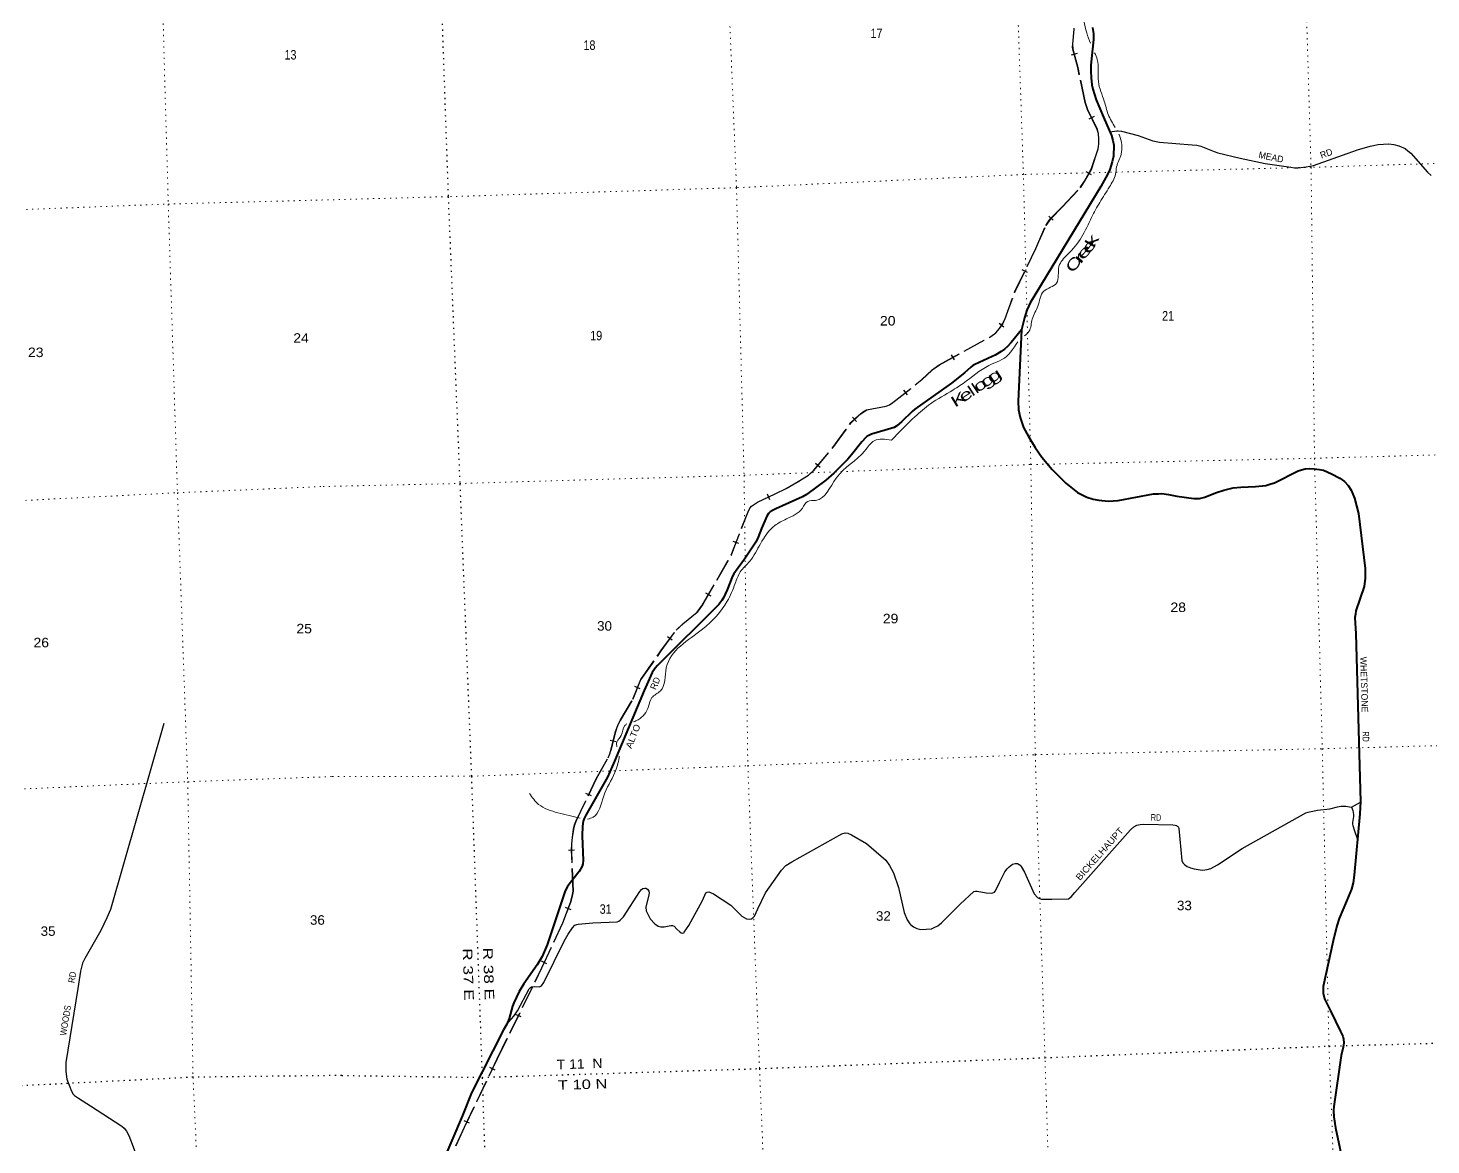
# Model space of a CAD drawing. Header units: feet. Extents: x 505285 to 763886, y -543582 to -353855.
# Drawn here: x 721863 to 747702, y -398968 to -378400 of the extents above; entities that cross this region are included whole.
import ezdxf
from ezdxf.enums import TextEntityAlignment as Align

# ---------------------------------------------------------------- set-up
doc = ezdxf.new("R2010")
doc.units = ezdxf.units.FT
doc.header["$LTSCALE"] = 70
doc.linetypes.add('DOTTED', pattern=[1.5, 0.3, -1.2])
doc.linetypes.add('LONG_DASHED', pattern=[7.5, 6, -1.5])
for name, color, linetype, lineweight in [('26', 7, 'Continuous', 40), ('27', 7, 'Continuous', 13), ('29', 7, 'Continuous', 25), ('30', 7, 'Continuous', 13), ('34', 7, 'Continuous', 25), ('39', 7, 'Continuous', 13), ('6', 7, 'DOTTED', 25), ('63', 7, 'Continuous', 25), ('7', 7, 'DOTTED', 13)]:
    doc.layers.add(name, color=color, linetype=linetype, lineweight=lineweight)
doc.layers.add('41', color=7, linetype='Continuous')

msp = doc.modelspace()

# ---------------------------------------------------------------- linework, layer by layer
at = {"layer": '26'}
for points in [[(741470.95, -378392.05), (741488.35, -378503.24), (741486.53, -378610.98), (741437.35, -379082.8), (741434.6, -379194.78), (741440.99, -379316.08), (741453.75, -379443.66), (741475.6, -379523.85), (741536.84, -379718.68), (741672.14, -380040.04), (741818.15, -380381.15), (741845.35, -380467.92), (741860.28, -380556.84), (741852.63, -380759.52), (741830.78, -380865.23), (741787.06, -381003.74), (741746.73, -381096.54), (741624.2, -381318.4), (740319.01, -383460.51), (740294.01, -383516.63), (740257.09, -383595.37), (740215.56, -383738.93), (740163.05, -383958.28)], [(740163.05, -383958.28), (739971.13, -384189.52), (739903.19, -384263.6), (739847.25, -384315.26), (739785.35, -384357.19), (739677.86, -384420.97), (739619.22, -384450.97), (739301.64, -384593.24), (739264.4, -384615.98), (739228, -384641.5), (739108.79, -384751.17), (738872.9, -384938.84), (738193.43, -385417.89), (738143.7, -385458.31), (737957.83, -385644.19), (737863.76, -385722.25), (737814.58, -385755.06), (737756.07, -385776.26), (737394.75, -385880.81), (737347.77, -385901.65), (737320.07, -385917.26), (737294.57, -385937.31), (737217.62, -386019.07), (737029.62, -386259.39), (736963.99, -386336.44), (736703.53, -386595.24), (736558.97, -386725.3), (736203.55, -386989.74), (736125.25, -387032.64), (735633.78, -387253.81), (735571.55, -387285.97), (735533.3, -387309.67), (735502.33, -387337), (735468.11, -387386.61), (735371.86, -387615.58), (735309.26, -387774.41), (735264.31, -387865.1), (735056.88, -388180.62), (734891.25, -388406.82), (734860.29, -388448.74), (734837.3, -388492.55), (734741.89, -388745.65), (734704.57, -388827.83), (734675.43, -388882.5), (734642.64, -388939), (734584.95, -389015.06), (733455.1, -390136.39), (733411.5, -390184.75), (733360.38, -390269.44), (733308.01, -390377.74), (733213.55, -390600.61), (732663.66, -391903), (732533.62, -392197.63), (732136.4, -392892.05), (732107.26, -392954.02), (732084.87, -393007.08), (732074.48, -393099.82), (732070.11, -393275.42), (732087.82, -393729.87), (732081.76, -393792.38), (732067.19, -393836.12), (732012.61, -393929.9), (731851.44, -394135.02), (731799.45, -394207.91), (731758.55, -394287.36), (731684.04, -394507.5), (731426.37, -395281.92), (731331.35, -395498.27), (731242.75, -395648.94), (730992.42, -395998.21), (730908.78, -396139.79), (730812.25, -396351.2), (730788.4, -396412.28), (730722.23, -396642.19), (730681.11, -396744.87), (730621.08, -396845.16), (730028.24, -398006.12), (729866.5, -398426.73), (729276.82, -399806.7)], [(740163.05, -383958.28), (740098.28, -385271.47), (740107.73, -385432.47), (740136.72, -385572.14), (740198.8, -385753.24), (740287.07, -385923.17), (740410.08, -386125.03), (740532.42, -386298.98), (740723.36, -386529.63), (740975.73, -386780.46), (741190.06, -386954), (741366.32, -387036.29), (741479.24, -387072.74), (741585.46, -387092.87), (741759.74, -387109.19), (741942.2, -387098.2), (742593.93, -386977.97), (742681.36, -386974.33), (742743.12, -386972.85), (742867.14, -386988.91), (743021.15, -387019.26), (743331.6, -387061.81), (743378.95, -387065.46), (743441.3, -387062.6), (743535.59, -387036.3), (743732.26, -386961.56), (743885.3, -386908.72), (744056.51, -386868.63), (744197.21, -386852.27), (744471.37, -386844.46), (744661.21, -386821.24), (744750.46, -386795.73), (744817.46, -386773.66), (745258.58, -386554.48), (745315.09, -386533.28), (745387.94, -386518.7), (745468.09, -386511.41), (745549.63, -386513.84), (745650.22, -386529.64), (745723.08, -386544.22), (745867.34, -386607.16), (746021.79, -386690.02), (746109.22, -386751.99), (746176.6, -386824.9), (746231.25, -386912.38), (746296.82, -387054.53), (746367.43, -387340.33), (746488.64, -388354.88), (746491.7, -388530.77), (746474.03, -388685.64), (746320.49, -389132.2), (746309.56, -389190.52), (746299.37, -389253.7), (746315.8, -389555.16), (746402.45, -392640.96), (746391.52, -392868.37), (746285.88, -394001.98), (746267.67, -394140.49), (746235.94, -394255.82), (746143.55, -394480.63), (746010.85, -394796.61), (745968.79, -394929.89), (745898.29, -395208.28), (745717.15, -396052.44), (745713.96, -396174.43), (745738.87, -396275.18), (745850.69, -396496.7), (746038.16, -396878.61), (746078.24, -396961.76), (746092.81, -397020.08), (746095.55, -397090), (746085.52, -397169.53), (746047.46, -397321.28), (745913.67, -398260.39), (745908.85, -398335.94), (745910.27, -398451.81), (745941.23, -398652.06), (746167.45, -399691.05)]]:
    msp.add_lwpolyline(points, dxfattribs=at)
at = {"layer": '29'}
msp.add_line((746235.68, -392750.13), (746402.84, -392654.9), dxfattribs=at)
for points in [[(741788.59, -380312.08), (741913.37, -380289.64), (741941.43, -380289.64), (742004.33, -380298.05), (742310.94, -380375.7), (742582.08, -380474.51), (742703.09, -380502.23), (743301.14, -380548.23), (743390.59, -380554.38), (743462.08, -380573.75), (743709.27, -380675.27), (743779.44, -380698.79), (744187.38, -380798.26), (744650.63, -380891.49), (745118.36, -380963.53), (745186.51, -380971.55), (745255.74, -380972.54), (745402.98, -380955.51), (745538.94, -380930.09), (746347.99, -380642.89), (746583.56, -380574.44), (746727.77, -380545.3), (746928.31, -380534.33), (747016.51, -380542.35), (747108.89, -380566.43), (747226.97, -380618.57), (747279.09, -380658.68), (747333.08, -380704.85), (747637.37, -381056.34), (747704.01, -381115.96)], [(724365, -391207.18), (723378.8, -394633.72), (723314.42, -394786.16), (723205.21, -395017.09), (723033.99, -395316.38), (722905.77, -395532.23), (722865.68, -395620.48), (722827.21, -395765.81), (722778.7, -396087.53), (722556.82, -397447.81), (722557.01, -397618.05), (722579.92, -397755.26), (722661.23, -397979.06), (722695.31, -398031.21), (722716.88, -398057.23), (722789.51, -398107.42), (723012.66, -398249.61), (723589.25, -398620.86), (723632.34, -398660.96), (723676.44, -398715.11), (723721.54, -398793.34), (723751.34, -398873.58), (723875.03, -399200.12)], [(739754.19, -394135.48), (739854.24, -393937.99), (739893.51, -393882.77), (739932.59, -393846.67), (739996.53, -393798.99), (740045.84, -393784.5), (740088.93, -393786.5), (740115.99, -393800.54), (740133.18, -393815.15), (740156.08, -393838.65), (740212.84, -393941.66), (740396.35, -394342.95), (740453.73, -394408.25), (740489.81, -394432.31), (740527.25, -394439.8), (740717.64, -394444.33), (741027.81, -394435.32), (741075.08, -394400.22), (741144.71, -394319.2), (742165.7, -393164.28), (742227.61, -393108.61), (742283.51, -393080.34), (742347.87, -393066.49), (742411.18, -393062.54), (742946.22, -393073.17), (742989.76, -393078.52), (743012.32, -393085.54), (743029.85, -393094.57), (743038.37, -393103.59), (743051.58, -393116.4), (743060.42, -393141.7), (743112.79, -393726.57), (743130.07, -393770.46), (743164.15, -393804.56), (743210.25, -393838.65), (743274.89, -393864.78), (743340.53, -393880.77), (743490.86, -393904.84), (743536.96, -393902.83), (743582.25, -393898.12), (743649.2, -393874.75), (743770.04, -393810.13), (744222.21, -393509.14), (745399.41, -392852.93), (745438.11, -392841.86), (745464.17, -392831.83), (745614.34, -392804.42), (745839.85, -392775.72), (745982.31, -392739.58), (746040.83, -392729.62), (746098.56, -392729.55), (746136.64, -392731.55), (746235.68, -392750.13)], [(746235.68, -392750.13), (746260.91, -392809.77), (746273.37, -392879.88), (746272.94, -392918.08), (746256.91, -393028.38), (746256.91, -393062.48), (746261.13, -393085.56), (746285.46, -393167.38), (746347.16, -393344.42)], [(730681.11, -396744.87), (730809.06, -396598.01), (730880.62, -396496.41), (731092.97, -396089.98), (731111.43, -396071.5), (731136.82, -396055.34), (731187.65, -396051.78), (731287.99, -396058.93), (731297.72, -396052.84), (731321.77, -396034.79), (731361.71, -395974.25), (731734.96, -395216.6), (731809.84, -395088.15), (731892.27, -394970.47), (731936.12, -394921.68), (731970.19, -394905.64), (731994.4, -394899.06), (732268.11, -394875.01), (732714.24, -394858.02), (732746.89, -394845.47), (732770.95, -394827.42), (732827.76, -394764.14), (733129.16, -394300.45), (733163.8, -394261.83), (733185.85, -394247.79), (733219.93, -394237.76), (733243.65, -394240.76), (733274.04, -394259.83), (733296.09, -394293.92), (733302.11, -394324.01), (733295.12, -394362.06), (733239.97, -394588.76), (733245.34, -394657.4), (733319.51, -394802.19), (733404.33, -394893.61), (733468.47, -394937.74), (733518.03, -394953.43), (733580.71, -394953.78), (733701.51, -394925.96), (733733.04, -394925.7), (733761.11, -394941.75), (733813.55, -394993.16), (733865.33, -395046.04), (733890.39, -395060.08), (733921.76, -395066.51), (733938.49, -395060.08), (733949.52, -395050.05), (734033.98, -394926.36), (734283.46, -394468.21), (734347.6, -394327.45), (734368.43, -394311.99), (734400.5, -394307.97), (734490.3, -394345.45), (734806.58, -394553.66), (735012.46, -394753), (735094.02, -394801.36), (735142.12, -394809.38), (735188.08, -394802.25), (735218.29, -394777.29), (735242.34, -394753.22), (735302.47, -394620.85), (735445.06, -394325.76), (735739.64, -393904.55), (735819.6, -393822.62), (735929.62, -393752.08), (736852.52, -393240.14), (736911.99, -393220.93), (736964.1, -393228.95), (737029.24, -393257.15), (737306.14, -393418.19), (737659.21, -393723.97), (737729.77, -393818.6), (737801.96, -393957.36), (737895.7, -394228.4), (737998.69, -394686.37), (738053.48, -394821.41), (738105.59, -394893.62), (738116.62, -394907.65), (738169.73, -394953.78), (738233.88, -394981.86), (738306.03, -394997.91), (738401.96, -394996.73), (738502.46, -394985.87), (738550.57, -394965.82), (738618.72, -394933.73), (738686.96, -394875.73), (739029.77, -394531.61), (739283.17, -394301.95), (739313.49, -394293.89), (739341.3, -394293.93), (739508.56, -394322.45), (739601.87, -394330.03), (739634.94, -394322), (739662.42, -394309.92), (739678.03, -394291.92), (739740.39, -394162.72), (739754.19, -394135.48)]]:
    msp.add_lwpolyline(points, dxfattribs=at)
at = {"layer": '34', "linetype": 'LONG_DASHED', "lineweight": 13}
msp.add_lwpolyline([(729316.77, -399943.5), (729902.13, -398645.17), (730508.78, -397382.31), (731327.44, -395710.89), (731714.86, -394879.01), (731860.43, -394503.89), (731888.12, -394388.43), (731906.66, -394295.99), (731877.91, -393539.85), (731881.2, -393427.74), (731892.74, -393303.04), (731915.82, -393150.63), (731931.98, -393076.73), (731957.41, -393011.31), (732332.52, -392228.22), (732548.27, -391841.24), (732580.78, -391767.98), (732605.98, -391681.9), (732688.5, -391357.22), (732728.31, -391245.44), (732772.17, -391150.75), (733007.97, -390757.41), (733151.64, -390399.7), (733523.71, -389870.46), (733800.84, -389489.71), (733926.28, -389372.58), (734189.96, -389159.21), (734290.98, -389021.56), (734818.1, -388107.01), (735006.96, -387610.69), (735140.41, -387280.34), (735165.8, -387234.16), (735189.02, -387205.25), (735297.37, -387137.16), (735624.09, -386983.82), (735828.26, -386883.13), (736052.16, -386753.82), (736236.81, -386633.73), (736338.12, -386546.7), (736688.02, -386127.02), (737022.49, -385667.63), (737169.34, -385529.88), (737308.88, -385435.56), (737669.09, -385363.9), (737732.54, -385340.51), (737792.56, -385298.95), (738325.23, -384876.55), (738517.34, -384698.52), (738648.37, -384606.88), (739595.8, -384082.63), (739689.92, -384012.66), (739749.93, -383941.07), (739814.56, -383851.01), (739855.19, -383766.98), (740037.9, -383266.86), (740426.25, -382461.12), (740613.22, -382038.19), (740705.54, -381904.25), (740910.23, -381696.17), (741245.67, -381340.78), (741322.4, -381223.85), (741453.41, -380989.76), (741573.82, -380626.55), (741587.28, -380444.76), (741561.01, -380264.54), (741379.65, -379896.64), (741338, -379770.43), (741202.14, -379127.86), (741109.91, -378786.89), (741107.18, -378698.9), (741126.84, -378415.72), (741128.38, -378398.52)], dxfattribs=at)
at = {"layer": '39'}
for points in [[(736824.78, -371409.99), (736772.34, -371609.29), (737000.26, -372069.07), (737262.09, -372558.85), (737734.55, -373224.14), (737992.62, -373550.95), (738342.4, -373864.31), (738530.31, -374020.51), (738783.9, -374164.22), (739062.55, -374506.38), (739253.23, -374741.01), (739420.98, -374837.54), (739731.42, -374888.54), (739960.98, -375145.91), (740066.88, -375363.53), (740258.29, -375505.5), (740549.45, -375861.3), (740634.56, -376057.53), (740781.84, -376311.89), (740825.35, -376465.35), (740960.2, -376708.09), (741047.07, -377195.66), (741144.02, -377445.07), (741180.95, -377639.05), (741264.05, -378045.49), (741361.86, -378487.62), (741434.36, -378680.15)], [(741506.82, -378858.03), (741555.64, -378979.91), (741575.95, -379383.94), (741685.04, -379748.46), (741757.7, -379989.45), (741887.72, -380230.51)], [(741955.11, -380353.3), (741963.73, -380374.56), (741996.12, -380723.78), (741912.1, -380954.43), (741890.92, -381092.15), (741780.87, -381323.77), (741602.62, -381610.25), (741452.11, -381887.66), (741266.55, -382250.95), (741009.31, -382570.55), (740850.66, -382787.84), (740805.5, -383097.62), (740572.23, -383245.17), (740463.68, -383519.02), (740357.92, -383758.53), (740297.84, -383986.29), (740217.98, -384065.36)], [(740091.75, -384175.16), (739801.17, -384506.03), (739621.53, -384583.13), (739149.7, -384898.55), (738897.05, -385064.93), (738483.2, -385319.82), (738197.02, -385557.92), (737765.28, -385986.66)], [(737765.28, -385986.66), (737449.04, -385998.3), (737275.24, -386183.93), (736745.91, -386686.75), (736367.63, -387097.4), (736222.02, -387116.86), (736124.14, -387239.28), (735830.6, -387439.39), (735616.5, -387562.07), (735350.42, -387897), (735156.53, -388215.68), (734981.11, -388414.28), (734886.64, -388628.08), (734739.91, -388955.7), (734287.06, -389467.78), (733618.81, -390179.1), (733505.8, -390610.19), (733351.73, -390730.66), (733293.45, -390895.92), (733101.55, -391136.59), (733015.58, -391177.34)], [(732891.06, -391212.68), (732852.95, -391245.5), (732789.13, -391426.01), (732707.54, -391547.96), (732707.8, -391639.29)], [(732750.3, -391811.14), (732747.54, -391836.35), (732669.08, -392111.1), (732465.86, -392541.49), (732271.15, -392929.28), (732168.95, -392971)], [(732029.71, -392952.17), (731621.04, -392850.51), (731266.87, -392696.41), (731097.42, -392495.22)]]:
    msp.add_spline(points, degree=3, dxfattribs=at)
at = {"layer": '6'}
for points in [[(728623.21, -354801.36), (728804.16, -360138.91), (728964.14, -365509.94), (729134.28, -370884.63), (729417.37, -376222.93), (729600.24, -381504.51), (729815.64, -386798.99), (730028.02, -392178.16), (730226.37, -397727.01), (730317.79, -400497.33)], [(727640.25, -397688.57), (730226.23, -397722.99), (735335, -397561.02), (740592.74, -397361.35), (745823.9, -397146.55), (751107.79, -397006.33), (756373.97, -396818.43), (759268.71, -396762.16)], [(727640.25, -397688.57), (724901.57, -397721.13), (719620.34, -397984.9), (714351.41, -398256.25), (708999.52, -398452.31), (705579.69, -398574.8)]]:
    msp.add_lwpolyline(points, dxfattribs=at)
at = {"layer": '63'}
for p, q in [((741182.79, -378870.87), (741076.02, -378899.75)), ((741500.11, -380026.79), (741400.9, -380075.7)), ((741448.34, -381102.22), (741351.82, -381048.2)), ((740741.71, -381939.49), (740662.86, -381861.92)), ((740270.93, -382899.69), (740171.29, -382851.66)), ((739838.03, -383904.92), (739748.17, -383840.43)), ((738923.41, -384512.41), (738869.85, -384415.63)), ((738059.15, -385152), (737990.42, -385065.33)), ((737122.69, -385642.88), (737047.02, -385562.2)), ((736451.73, -386489.3), (736366.77, -386418.47)), ((735526.98, -387085.18), (735479.99, -386985.05)), ((734953.2, -387893.95), (734849.83, -387854.62)), ((734442.06, -388860.57), (734346.22, -388805.34)), ((733729.06, -389674.14), (733639.63, -389609.05)), ((733138.37, -390568.23), (733035.73, -390527.01)), ((732692.59, -391546.12), (732585.39, -391518.88)), ((732238.95, -392540.45), (732139.2, -392492.66)), ((731928.53, -393542.11), (731818, -393546.31)), ((731863.26, -394636.19), (731760.14, -394596.18)), ((731419.61, -395632.6), (731319.34, -395585.9)), ((730942.62, -396611.37), (730843.29, -396562.71)), ((730465.68, -397588.65), (730365.98, -397540.75)), ((729994.64, -398569.22), (729894.94, -398521.32))]:
    msp.add_line(p, q, dxfattribs=at)
at = {"layer": '63', "linetype": 'LONG_DASHED'}
msp.add_lwpolyline([(729313.01, -399941.86), (729898.41, -398643.44), (730505.09, -397380.52), (731323.74, -395709.12), (731711.09, -394877.4), (731856.51, -394502.66), (731884.12, -394387.55), (731902.54, -394295.66), (731873.81, -393539.87), (731877.11, -393427.49), (731888.67, -393302.54), (731911.79, -393149.88), (731928.04, -393075.54), (731953.65, -393009.68), (732328.88, -392226.33), (732544.6, -391839.41), (732576.92, -391766.57), (732602.02, -391680.82), (732684.57, -391356.02), (732724.51, -391243.89), (732768.54, -391148.83), (733004.29, -390755.58), (733148.01, -390397.73), (733520.38, -389868.07), (733797.76, -389486.98), (733923.59, -389369.48), (734186.97, -389156.36), (734287.54, -389019.32), (734814.38, -388105.25), (735003.14, -387609.19), (735136.7, -387278.58), (735162.38, -387231.87), (735186.25, -387202.15), (735295.4, -387133.56), (735622.31, -386980.13), (735826.33, -386879.51), (736050.02, -386750.32), (736234.35, -386630.44), (736335.19, -386543.81), (736684.78, -386124.5), (737019.4, -385664.9), (737166.77, -385526.67), (737252.61, -385461.71), (737307.27, -385431.7), (737667.97, -385359.94), (737730.63, -385336.84), (737790.12, -385295.65), (738322.56, -384873.44), (738514.76, -384695.32), (738646.2, -384603.4), (739593.57, -384079.18), (739687.09, -384009.66), (739752.49, -383932.88), (739811.02, -383848.91), (739851.41, -383765.38), (740034.12, -383265.26), (740422.53, -382459.4), (740609.63, -382036.18), (740652.73, -381965.3), (740702.37, -381901.63), (740907.28, -381693.32), (741242.44, -381338.23), (741318.89, -381221.72), (741449.64, -380988.1), (741569.77, -380625.74), (741578.35, -380583.14), (741582.96, -380532.33), (741583.16, -380444.91), (741576.04, -380340.65), (741569.11, -380302.55), (741557.05, -380265.77), (741375.85, -379898.2), (741334.04, -379771.5), (741198.15, -379128.82), (741105.83, -378787.5), (741101.69, -378742.57), (741103.08, -378698.82), (741129.39, -378420.99), (741132.27, -378400.21)], dxfattribs=at)
at = {"layer": '7'}
for points in [[(740682.45, -400165.8), (740592.74, -397361.35), (740413.27, -391779.59), (740332.48, -386437.86), (740195.58, -381096.19), (740015.2, -375828.61), (739821.83, -370476.94), (739652.76, -365132.42), (739514.07, -359796.85), (739367.14, -354457.74)], [(744793.62, -354282.25), (744809.27, -359579.69), (744990.56, -364929.8), (745155.34, -370322.81), (745337.78, -375648.71), (745493.77, -380963.5), (745557.12, -386321.98), (745700.31, -391671.47), (745823.9, -397146.55), (745932.11, -399995.82)], [(734025.78, -354629.21), (734153.39, -359976.15), (734321.24, -365342.86), (734501.33, -370658.78), (734692.78, -375956.15), (734911.31, -381339.13), (735050.58, -386634.39), (735119.36, -391976.56), (735335, -397561.02), (735450.58, -400333.73)], [(723338, -354968.56), (723512.5, -360397.81), (723821.81, -365711.02), (724076.67, -371014.27), (724295.69, -376322.94), (724445.25, -381648.4), (724614.19, -386957), (724803.75, -392280.91), (724901.57, -397721.13), (725037.36, -400664.43)], [(758737.73, -380683.61), (756218.9, -380655.11), (750807.05, -380804.07), (745493.77, -380963.5), (740195.58, -381096.19), (734911.31, -381339.13), (729600.24, -381504.51), (727130.14, -381569.86)], [(716438.25, -381980.55), (719103.36, -381844.07), (724444.94, -381640.36), (727130.14, -381569.86)], [(727297, -386842.37), (729811.21, -386787.07), (735050.58, -386634.39), (740332.48, -386437.86), (745557.12, -386321.98), (750967.04, -386175.1), (756358.8, -386024.87), (758913.27, -385999.01)], [(695696.34, -388186.63), (698022.27, -388178.93), (703424, -387928.06), (708685.82, -387733.5), (713898.32, -387399.92), (719299.04, -387224.11), (724614.19, -386957), (727297, -386842.37)], [(727466.05, -392184.11), (730028.02, -392178.16), (735117.64, -391984.68), (740413.27, -391779.59), (745700.31, -391671.47), (751028.24, -391529.63), (756362.89, -391351.29), (759092.39, -391422.61)], [(698075.43, -393512.66), (698205.57, -393508.59), (703579.94, -393263.34), (708871.47, -393007.22), (714158.3, -392785.51), (719487.22, -392511.83), (724807.67, -392278.74), (727466.05, -392184.11)]]:
    msp.add_lwpolyline(points, dxfattribs=at)

# ---------------------------------------------------------------- texts
at = {"layer": '27'}
for s, rotation, p in [('WHETSTONE', 271.608, (746397.72, -389978.83)), ('RD', 67.11, (733424.56, -390596.52))]:
    msp.add_text(s, height=120, rotation=rotation, dxfattribs=at).set_placement(p)
for s, rotation, width, p in [('ALTO', 68.11, 1.1, (732974.89, -391677.62)), ('RD', 271.608, 0.8, (746440.86, -391354.49))]:
    msp.add_text(s, height=120, rotation=rotation, dxfattribs=dict(at, width=width)).set_placement(p)
at = {"layer": '30'}
for s, rotation, p in [('MEAD', 348.621, (744746.54, -380835.16)), ('RD', 19.544, (745793.95, -380765.13))]:
    msp.add_text(s, height=120, rotation=rotation, dxfattribs=at).set_placement(p, align=Align.CENTER)
for s, rotation, width, p in [('RD', 358.862, 0.8, (742637.18, -392997.01)), ('BICKELHAUPT', 48.522, 1.1, (741644.52, -393648.14)), ('RD', 81.425, 0.9, (722735.13, -395889.04)), ('WOODS', 80.736, 0.9, (722610.61, -396683.24))]:
    msp.add_text(s, height=120, rotation=rotation, dxfattribs=dict(at, width=width)).set_placement(p, align=Align.CENTER)
at = {"layer": '41'}
for s, rotation, width, p in [('e', 48.363, 1.9, (741385.83, -382584.98)), ('e', 51.363, 1.8, (741478.68, -382475.21)), ('k', 60.848, 1.65, (741544.76, -382367.75)), ('C', 53.054, 1.5, (741197.19, -382807.61)), ('r', 49.706, 2.05, (741300.87, -382689.98)), ('g', 33.807, 1.75, (739712.03, -384883.58)), ('l', 33.401, 1.35, (739290.11, -385164.64)), ('l', 33.719, 1.35, (739361.47, -385117.88)), ('o', 33.719, 1.6, (739450.34, -385053.96)), ('g', 33.719, 1.75, (739587.63, -384966.19)), ('K', 31.512, 1.55, (739052.86, -385319.14)), ('e', 33.332, 1.6, (739183.21, -385236.06))]:
    msp.add_text(s, height=200, rotation=rotation, dxfattribs=dict(at, width=width)).set_placement(p, align=Align.CENTER)
at = {"layer": '6'}
for s, rotation, width, p in [('R 37 E', 272.047, 1.35, (729866.19, -395349.16)), ('R 38 E', 272.047, 1.35, (730241.65, -395336.73)), ('T 11  N', 1.816, 1.1, (731602.03, -397575.58)), ('T 10 N', 1.816, 1.3, (731623.41, -397954.12))]:
    msp.add_text(s, height=175, rotation=rotation, dxfattribs=dict(at, width=width)).set_placement(p)
at = {"layer": '7'}
for s, width, p in [('17', 0.85, (737378.9, -378584.58)), ('18', 0.85, (732092.41, -378802.01)), ('13', 0.85, (726585.56, -378978.88)), ('20', 1.1, (737553.22, -383877.28)), ('21', 0.85, (742749.19, -383786.24)), ('24', 1.1, (726747.92, -384194.85)), ('19', 0.85, (732216.58, -384150.34)), ('23', 1.1, (721861.07, -384458.86)), ('28', 1.1, (742903.74, -389153.66)), ('25', 1.1, (726805.46, -389546.24)), ('30', 1.05, (732343.93, -389497.13)), ('29', 1.1, (737606.3, -389361.69)), ('26', 1.1, (721962.53, -389803.62)), ('31', 0.85, (732390.69, -394711.39)), ('33', 1.05, (743024.66, -394645.24)), ('36', 1.05, (727055.4, -394912.75)), ('32', 1.05, (737480.55, -394839.14)), ('35', 1.05, (722094.97, -395116.79))]:
    msp.add_text(s, height=175, dxfattribs=dict(at, width=width)).set_placement(p)

doc.saveas('drawing.dxf')
